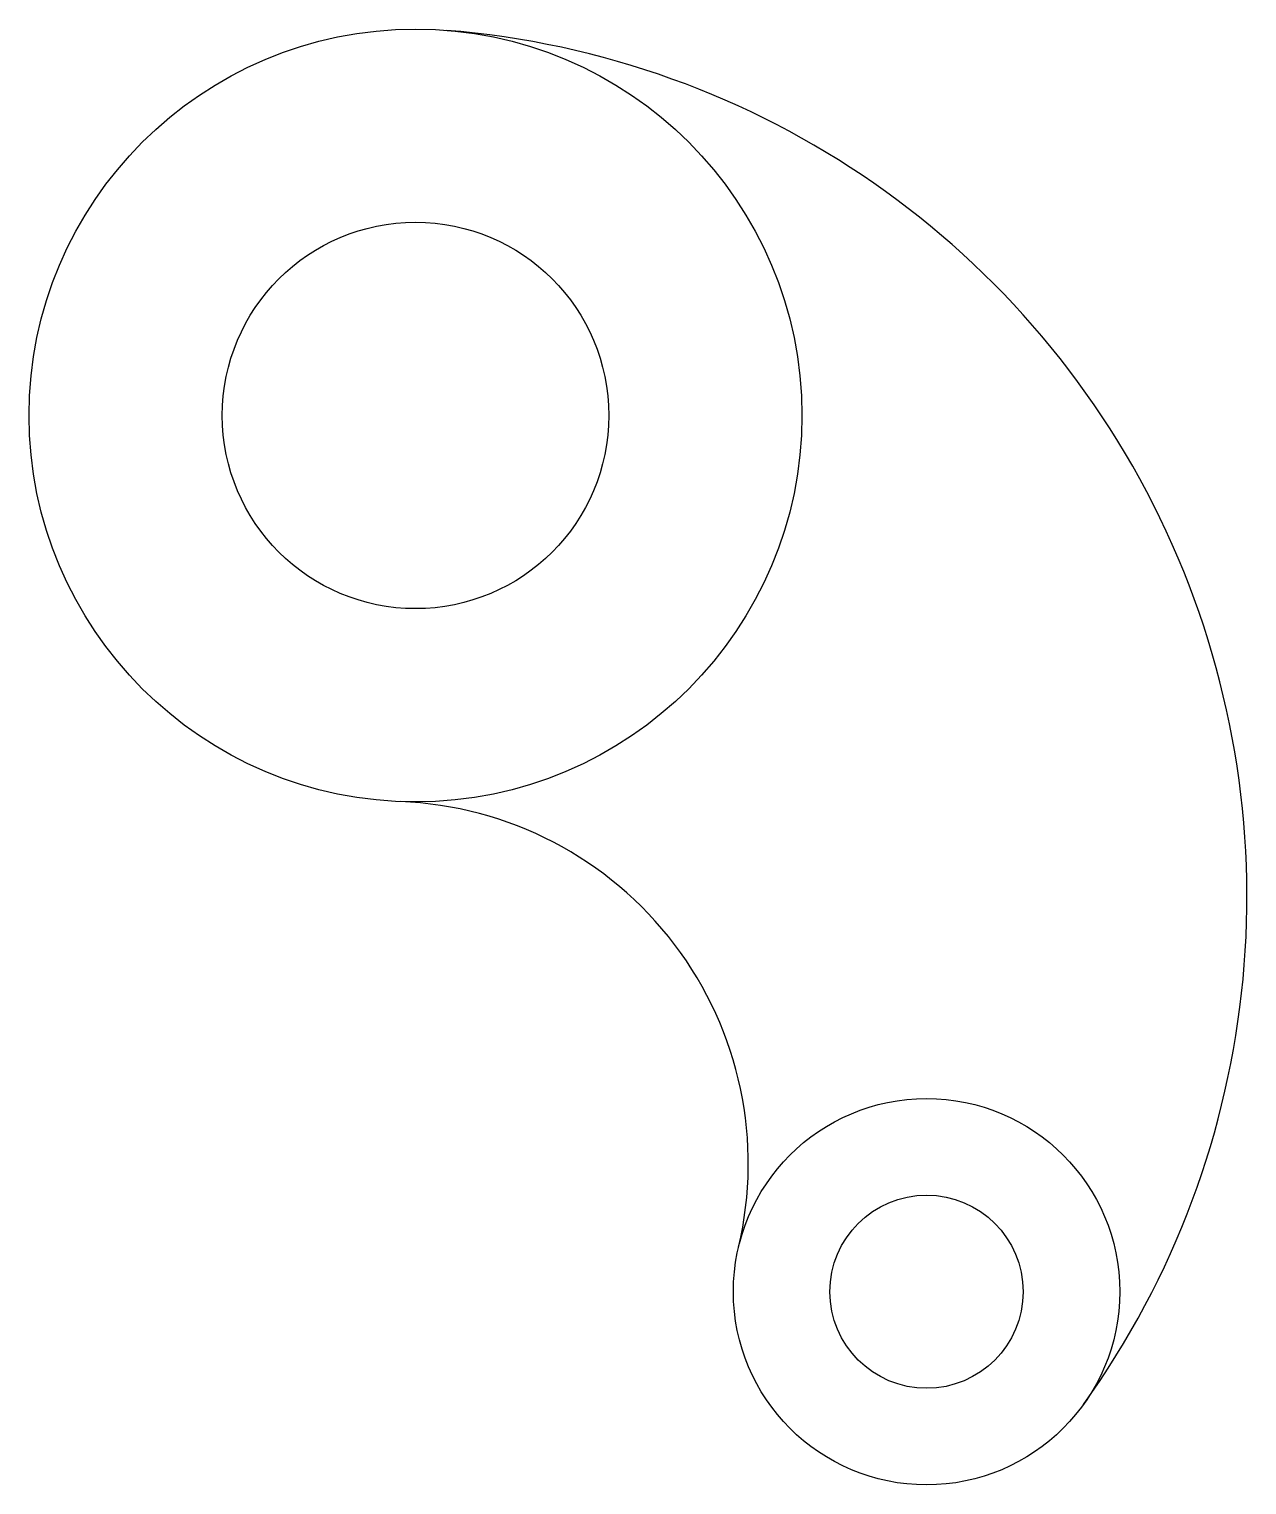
# Model space of a CAD drawing. Header units: inches. Extents: x 26002 to 26128, y 16462 to 16613.
import ezdxf

# ---------------------------------------------------------------- set-up
doc = ezdxf.new("R2010")
doc.units = ezdxf.units.IN
doc.header["$MEASUREMENT"] = 0

msp = doc.modelspace()

# ---------------------------------------------------------------- linework, layer by layer
for centre, radius in [((26042.38, 16572.76), 40), ((26042.38, 16572.76), 20), ((26095.28, 16482.05), 20), ((26095.28, 16482.05), 10)]:
    msp.add_circle(centre, radius)
for centre, radius, start, end in [((26038.44, 16522.91), 90, 324.2876, 85.4763), ((26039.33, 16495.32), 37.5, 346.6623, 87.7404)]:
    msp.add_arc(centre, radius, start, end)

doc.saveas('drawing.dxf')
